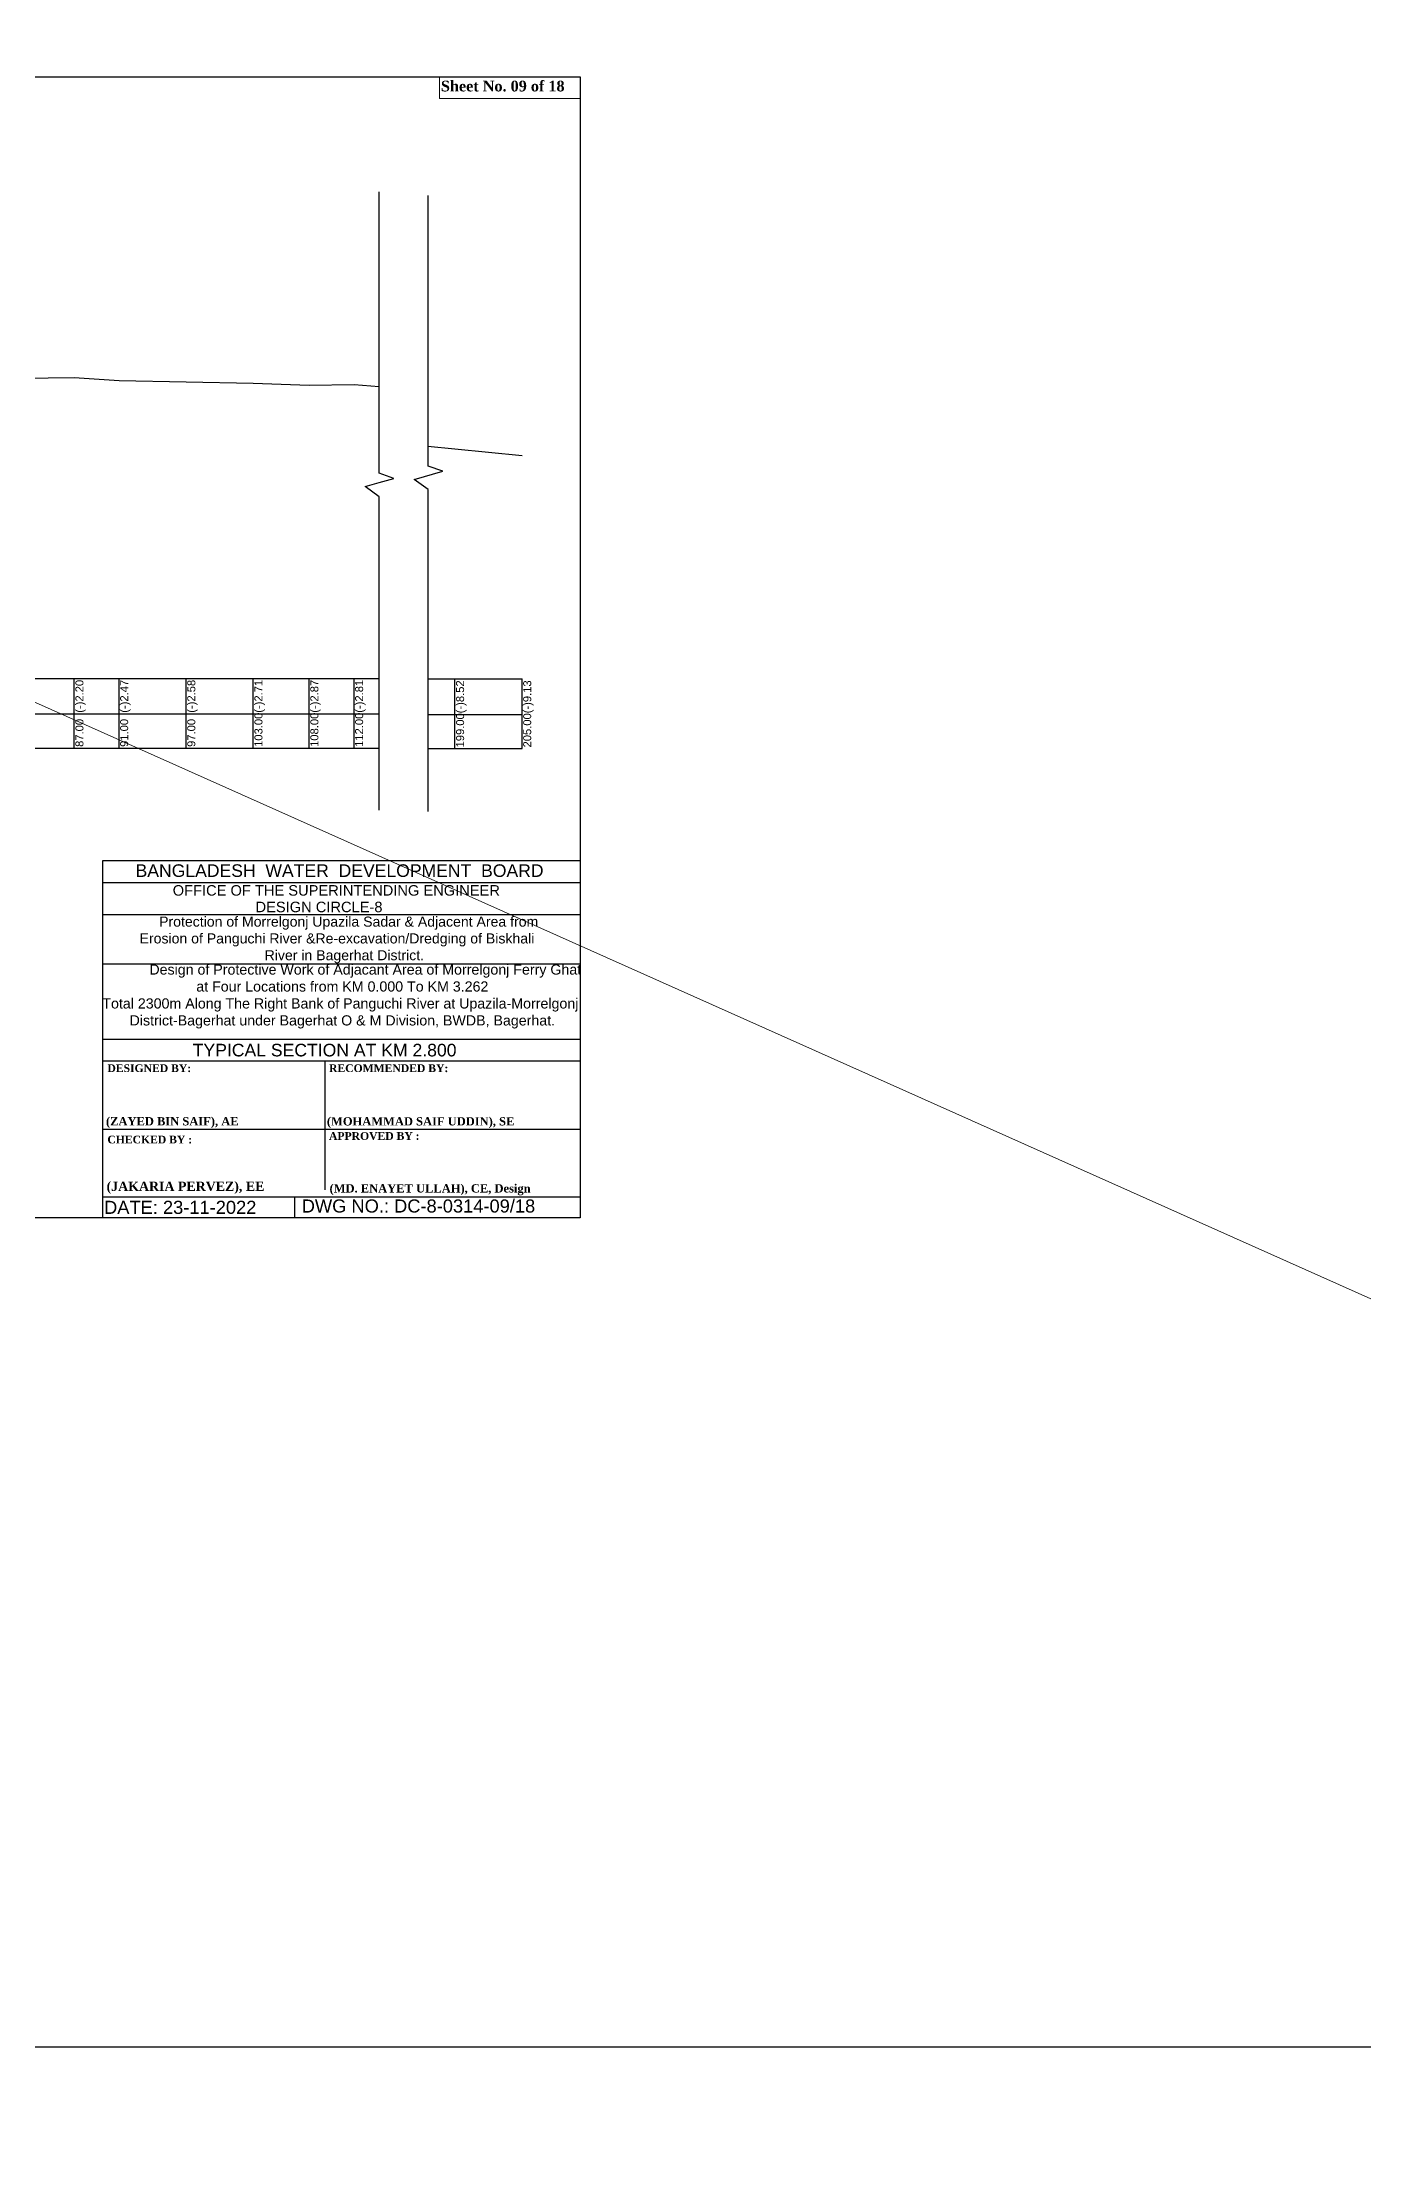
# Model space of a CAD drawing. Header units: inches. Extents: x 89000 to 1304432, y -10828 to 220529.
# Drawn here: x 718433 to 730244, y 63794 to 82660 of the extents above; entities that cross this region are included whole.
import ezdxf
from ezdxf.enums import TextEntityAlignment as Align

# ---------------------------------------------------------------- set-up
doc = ezdxf.new("R2010")
doc.units = ezdxf.units.IN
doc.header["$LTSCALE"] = 7
doc.header["$MEASUREMENT"] = 0
doc.layers.add('Cross Section Labels', color=7, linetype='Continuous', lineweight=9)
doc.layers.add('LINE', color=7, linetype='Continuous')
doc.styles.add('Kazi_T_H', font='timesbd.ttf')
doc.styles.get("Standard").update_dxf_attribs({"font": 'arial.ttf'})

msp = doc.modelspace()

# ---------------------------------------------------------------- linework, layer by layer
at = {"color": 0, "linetype": 'Continuous', "lineweight": -3, "ltscale": 0.5}
for p, q in [((721444.54386, 78809.59775), (721444.54386, 81323.84824)), ((721882.52926, 78873.59775), (721882.52926, 81291.38799)), ((721444.54386, 75799.35738), (721444.54386, 78599.90161)), ((721882.52926, 75786.82031), (721882.52926, 78663.90161))]:
    msp.add_line(p, q, dxfattribs=at)
at = {"color": 0, "lineweight": -3, "ltscale": 0.5}
msp.add_line((721444.54386, 78725.83003), (721574.72585, 78762.99803), dxfattribs=at)
at = {"color": 0, "lineweight": -2}
for p, q in [((709519.86824, 76976.08444), (721444.54386, 76976.08444)), ((718719.86824, 76354.20542), (718719.86824, 76976.08444)), ((719119.86824, 76354.20542), (719119.86824, 76976.08444)), ((719719.86824, 76354.20542), (719719.86824, 76976.08444)), ((720319.86824, 76354.20542), (720319.86824, 76976.08444)), ((720819.86824, 76354.20542), (720819.86824, 76976.08444)), ((721219.86824, 76354.20542), (721219.86824, 76976.08444)), ((721880.94709, 76971.35233), (722722.1477, 76971.35233)), ((722122.1477, 76349.4733), (722122.1477, 76971.35233)), ((722722.1477, 76349.4733), (722722.1477, 76971.35233)), ((708584.26246, 76659.13443), (721444.54386, 76659.13443)), ((721880.94709, 76654.40232), (722722.1477, 76654.40232)), ((708584.26246, 76354.20542), (721444.54386, 76354.20542)), ((721880.94709, 76349.4733), (722722.1477, 76349.4733))]:
    msp.add_line(p, q, dxfattribs=at)
at = {"color": 0, "lineweight": -3, "ltscale": 0.5}
msp.add_lwpolyline([(511349.81128, 94069.37911), (898900.38777, 94069.37911), (898900.38777, 64746.17907), (511349.81128, 64746.17907)], close=True, dxfattribs=at)
at = {"color": 0, "linetype": 'Continuous', "lineweight": -3, "ltscale": 0.5}
for points in [[(721574.72585, 78762.99803), (721444.54386, 78809.59775), (721444.54386, 79876.20319)], [(721882.52926, 76861.07621), (721882.52926, 78663.90161), (721758.83662, 78754.51479), (722012.71125, 78826.99803), (721882.52926, 78873.59775), (721882.52926, 79940.20319)], [(718019.86824, 79655.13443), (718719.86824, 79664.13443), (719119.86824, 79637.13443), (719719.86824, 79626.13443), (720319.86824, 79613.13443), (720819.86824, 79597.13443), (721219.86824, 79603.13443), (721444.54386, 79585.53484)], [(721880.94709, 79051.52238), (722122.1477, 79027.40232), (722722.1477, 78966.40232)], [(721444.54386, 76797.07621), (721444.54386, 78599.90161), (721320.85122, 78690.51479), (721444.54386, 78725.83003)]]:
    msp.add_lwpolyline(points, dxfattribs=at)
at = {"layer": 'Cross Section Labels'}
msp.add_line((398245.37019, 219683.66122), (824810.70103, 29239.67295), dxfattribs=at)
at = {"layer": 'LINE', "color": 0, "linetype": 'ByBlock', "lineweight": -3, "ltscale": 0.5}
for p, q in [((723241.72031, 75346.22628), (718971.21475, 75346.22628)), ((718971.21475, 75346.22628), (718971.21475, 72157.02283)), ((723241.72031, 75150.75121), (718971.21475, 75150.75121)), ((723241.72031, 74864.38814), (718971.21475, 74864.38814)), ((723241.72031, 74423.05989), (718971.21475, 74423.05989)), ((723241.72031, 73748.93906), (718971.21475, 73748.93906)), ((723241.72031, 73555.36254), (718971.21475, 73555.36254)), ((720962.00264, 72407.60888), (720962.00264, 73555.36254)), ((718971.21475, 72949.69292), (723241.72031, 72949.69292)), ((718971.21475, 72344.02329), (723241.72031, 72344.02329)), ((720692.37519, 72157.02283), (720692.37519, 72344.02329))]:
    msp.add_line(p, q, dxfattribs=at)
msp.add_lwpolyline([(708437.34782, 82351.42617), (723241.72031, 82351.42617), (723241.72031, 72157.02283), (708437.34782, 72157.02283)], close=True, dxfattribs=at)
at = {"layer": 'LINE', "color": 7, "lineweight": 13, "ltscale": 0.5}
msp.add_lwpolyline([(723241.72031, 82351.42617), (721983.28821, 82351.42617), (721983.28821, 82157.77397), (723241.72031, 82157.77397)], close=True, dxfattribs=at)

# ---------------------------------------------------------------- texts
at = {"color": 0, "lineweight": -2, "char_height": 71.5, "width": 215, "attachment_point": 1, "rotation": 90}
for s, insert in [('(-)2.20', (718729.86824, 76669.13443)), ('(-)2.47', (719129.86824, 76669.13443)), ('(-)2.58', (719729.86824, 76669.13443)), ('(-)2.71', (720329.86824, 76669.13443)), ('(-)2.87', (720829.86824, 76669.13443)), ('(-)2.81', (721229.86824, 76669.13443)), ('(-)8.52', (722132.1477, 76664.40232)), ('(-)9.13', (722732.1477, 76664.40232)), ('87.00', (718729.86824, 76364.20542)), ('91.00', (719129.86824, 76364.20542)), ('97.00', (719729.86824, 76364.20542)), ('103.00', (720329.86824, 76364.20542)), ('108.00', (720829.86824, 76364.20542)), ('112.00', (721229.86824, 76364.20542)), ('199.00', (722132.1477, 76359.4733)), ('205.00', (722732.1477, 76359.4733))]:
    msp.add_mtext(s, dxfattribs=dict(at, insert=insert))
at = {"layer": 'LINE', "color": 0, "linetype": 'ByBlock', "lineweight": -3, "ltscale": 0.5}
for s, height, p in [('BANGLADESH  WATER  DEVELOPMENT  BOARD', 112.3883001, (721090.65259, 75202.55087)), ('OFFICE OF THE SUPERINTENDING ENGINEER', 93.7390899, (721061.71781, 75035.24887)), ('DESIGN CIRCLE-8', 93.7390899, (720907.08921, 74887.18065))]:
    msp.add_text(s, height=height, dxfattribs=at).set_placement(p, align=Align.CENTER)
at = {"layer": 'LINE', "lineweight": 50, "ltscale": 0.5}
msp.add_text('TYPICAL SECTION AT KM 2.800', height=112.4869079, dxfattribs=at).set_placement((720957.03183, 73598.74518), align=Align.CENTER)
at = {"layer": 'LINE', "color": 0, "linetype": 'ByBlock', "lineweight": -3, "ltscale": 0.5, "style": 'Kazi_T_H'}
for s, p in [('DESIGNED BY:', (719015.60116, 73458.95124)), ('RECOMMENDED BY:', (720996.43525, 73458.95124)), ('CHECKED BY :', (719015.60116, 72821.48881)), ('APPROVED BY :', (720996.43525, 72853.28161))]:
    msp.add_text(s, height=68.8652197, dxfattribs=at).set_placement(p)
at = {"layer": 'LINE', "lineweight": 50, "ltscale": 0.5, "style": 'Kazi_T_H'}
for s, height, p in [('(ZAYED BIN SAIF), AE', 73.9600198, (719002.90819, 72982.22812)), ('(MOHAMMAD SAIF UDDIN), SE ', 73.9600198, (720977.26014, 72981.82108)), ('(JAKARIA PERVEZ), EE', 82.1777998, (719008.35855, 72397.2506)), ('(MD. ENAYET ULLAH), CE, Design ', 73.9600198, (721001.35218, 72382.71407))]:
    msp.add_text(s, height=height, dxfattribs=at).set_placement(p)
at = {"layer": 'LINE', "color": 0, "linetype": 'ByBlock', "lineweight": -3, "ltscale": 0.5}
for s, p in [('DATE: 23-11-2022', (718986.07306, 72191.74326)), ('DWG NO.: DC-8-0314-09/18', (720752.64145, 72203.77294))]:
    msp.add_text(s, height=116.8752894, dxfattribs=at).set_placement(p)
at = {"layer": 'LINE', "color": 7, "lineweight": 13, "ltscale": 0.5, "insert": (721996.55596, 82316.4566), "char_height": 95.7845025, "width": 1325.3440497, "attachment_point": 1}
msp.add_mtext('{\\fTimes New Roman|b1|i0|c0|p18;Sheet No. 09 of 18}', dxfattribs=at)
at = {"layer": 'LINE', "color": 0, "linetype": 'ByBlock', "lineweight": -3, "ltscale": 0.5}
for s, insert, char_height, width, attachment_point in [('                  {\\C7;Protection of Morrelgonj Upazila Sadar & Adjacent Area from \\P             Erosion of Panguchi River &Re-excavation/Dredging of Biskhali\\P                                             River in Bagerhat District.}', (718849.33001, 74847.95553), 89.9895263, 4628.4908895, 1), ('         {\\H0.7741x;Design of Protective Work of Adjacant Area of Morrelgonj Ferry Ghat \\Pat Four Locations from KM 0.000 To KM 3.262 \\PTotal 2300m Along The Right Bank of Panguchi River at Upazila-Morrelgonj, \\PDistrict-Bagerhat under Bagerhat O & M Division, BWDB, Bagerhat.}', (721115.44783, 74420.53589), 117.3978217, 5335.2424951, 2)]:
    msp.add_mtext(s, dxfattribs=dict(at, insert=insert, char_height=char_height, width=width, attachment_point=attachment_point))

doc.saveas('drawing.dxf')
